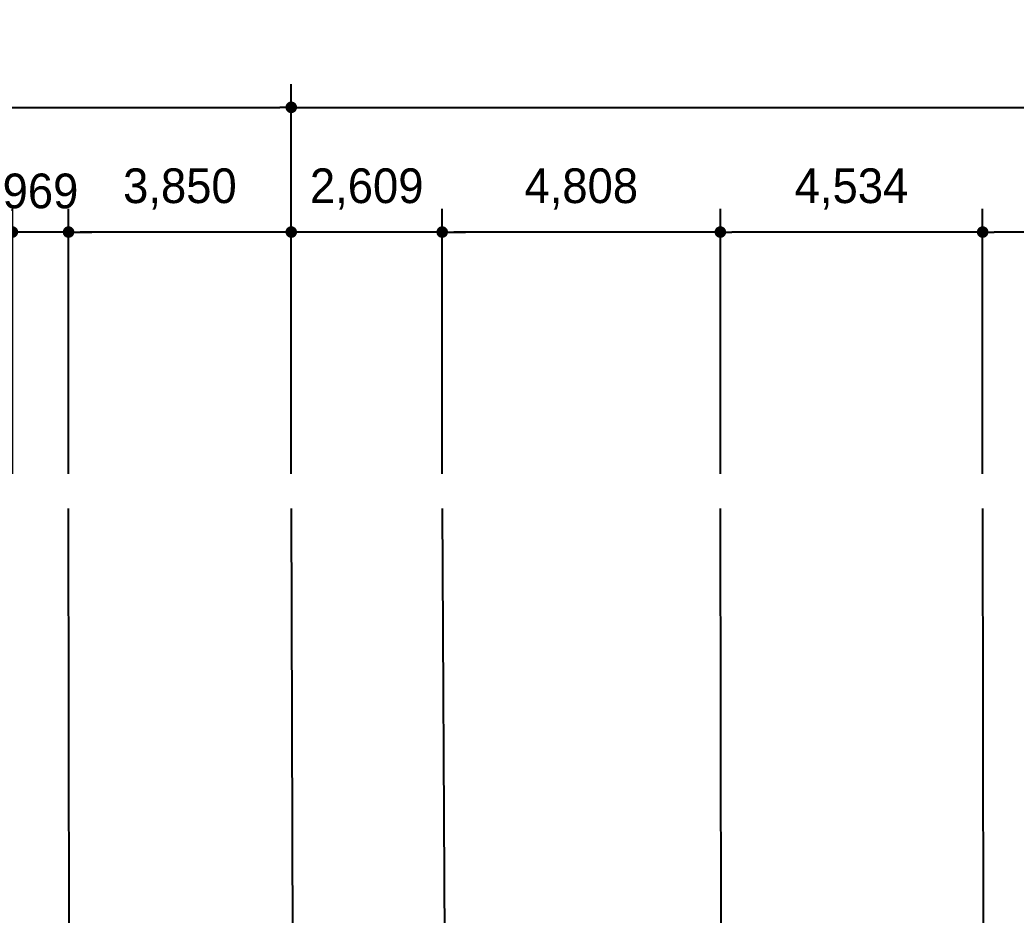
# Model space of a CAD drawing. Header units: millimetres. Extents: x 580267 to 706267, y 28800 to 115200.
# Drawn here: x 616614 to 633833, y 83357 to 98831 of the extents above; entities that cross this region are included whole.
import ezdxf

# ---------------------------------------------------------------- set-up
doc = ezdxf.new("R2010")
doc.units = ezdxf.units.MM
doc.header["$LTSCALE"] = 5
doc.layers.add('중심선', color=1, linetype='Continuous')
doc.layers.add('치수', color=7, linetype='Continuous')
doc.styles.get("Standard").update_dxf_attribs({"font": 'Gulim.ttf'})
doc.dimstyles.new('ISO-25', dxfattribs={"dimscale": 400, "dimtxt": 1.5, "dimasz": 0.5, "dimexe": 1, "dimexo": 1.5, "dimgap": 1, "dimtad": 1, "dimdec": 0, "dimlunit": 6, "dimtxsty": 'Standard', "dimblk": 'DOT', "dimcen": 0, "dimclrd": 256, "dimclre": 256, "dimclrt": 7, "dimadec": 0, "dimazin": 0, "dimtfac": 1, "dimtdec": 0, "dimtix": 1, "dimtmove": 0, "dimatfit": 3, "dimfxl": 1.25, "dimlwd": -1, "dimlwe": -1, "dimarcsym": 0})

# ---------------------------------------------------------------- blocks, each defined once
blk = doc.blocks.new('_Dot')
at = {"color": 0, "linetype": 'ByBlock', "lineweight": -2}
blk.add_line((-0.5, 0), (-1, 0), dxfattribs=at)
at = {"color": 0, "linetype": 'ByBlock', "const_width": 0.5}
blk.add_lwpolyline([(-0.25, 0, 1), (0.25, 0, 1)], format="xyb", close=True, dxfattribs=at)
blk = doc.blocks.new('*D5')
at = {"layer": 'Defpoints', "color": 0}
for p in [(616484, 95164), (616484, 90383), (617454, 90383)]:
    blk.add_point(p, dxfattribs=at)
at = {"layer": '치수'}
for p, q in [((616484, 90983), (616484, 95564)), ((617454, 90983), (617454, 95564)), ((616284, 95164), (616084, 95164)), ((617454, 95164), (616484, 95164)), ((617654, 95164), (617854, 95164))]:
    blk.add_line(p, q, dxfattribs=at)
at = {"layer": '치수', "xscale": 200, "yscale": 200, "zscale": 200}
blk.add_blockref('_Dot', (616484, 95164), dxfattribs=at)
at = {"layer": '치수', "xscale": 200, "yscale": 200, "zscale": 200, "rotation": 180}
blk.add_blockref('_Dot', (617454, 95164), dxfattribs=at)
at = {"layer": '치수', "color": 7, "insert": (616969, 95871), "char_height": 600, "attachment_point": 5}
blk.add_mtext('969', dxfattribs=at)
blk = doc.blocks.new('*D6')
at = {"layer": 'Defpoints', "color": 0}
for p in [(617454, 95164), (617454, 90383), (621304, 90383)]:
    blk.add_point(p, dxfattribs=at)
at = {"layer": '치수'}
for p, q in [((617454, 90983), (617454, 95564)), ((621304, 90983), (621304, 95564)), ((621104, 95164), (617654, 95164))]:
    blk.add_line(p, q, dxfattribs=at)
at = {"layer": '치수', "xscale": 200, "yscale": 200, "zscale": 200, "rotation": 180}
blk.add_blockref('_Dot', (617454, 95164), dxfattribs=at)
at = {"layer": '치수', "xscale": 200, "yscale": 200, "zscale": 200}
blk.add_blockref('_Dot', (621304, 95164), dxfattribs=at)
at = {"layer": '치수', "color": 7, "insert": (619379, 95909), "char_height": 600, "attachment_point": 5}
blk.add_mtext('3,850', dxfattribs=at)
blk = doc.blocks.new('*D7')
at = {"layer": 'Defpoints', "color": 0}
for p in [(621304, 95164), (621304, 90383), (623913, 90383)]:
    blk.add_point(p, dxfattribs=at)
at = {"layer": '치수'}
for p, q in [((621304, 90983), (621304, 95564)), ((623913, 90983), (623913, 95564)), ((621104, 95164), (620904, 95164)), ((623913, 95164), (621304, 95164)), ((624113, 95164), (624313, 95164))]:
    blk.add_line(p, q, dxfattribs=at)
at = {"layer": '치수', "xscale": 200, "yscale": 200, "zscale": 200}
blk.add_blockref('_Dot', (621304, 95164), dxfattribs=at)
at = {"layer": '치수', "xscale": 200, "yscale": 200, "zscale": 200, "rotation": 180}
blk.add_blockref('_Dot', (623913, 95164), dxfattribs=at)
at = {"layer": '치수', "color": 7, "insert": (622608, 95909), "char_height": 600, "attachment_point": 5}
blk.add_mtext('2,609', dxfattribs=at)
blk = doc.blocks.new('*D8')
at = {"layer": 'Defpoints', "color": 0}
for p in [(623913, 95164), (623913, 90383), (628721, 90383)]:
    blk.add_point(p, dxfattribs=at)
at = {"layer": '치수'}
for p, q in [((623913, 90983), (623913, 95564)), ((628721, 90983), (628721, 95564)), ((628521, 95164), (624113, 95164))]:
    blk.add_line(p, q, dxfattribs=at)
at = {"layer": '치수', "xscale": 200, "yscale": 200, "zscale": 200, "rotation": 180}
blk.add_blockref('_Dot', (623913, 95164), dxfattribs=at)
at = {"layer": '치수', "xscale": 200, "yscale": 200, "zscale": 200}
blk.add_blockref('_Dot', (628721, 95164), dxfattribs=at)
at = {"layer": '치수', "color": 7, "insert": (626317, 95909), "char_height": 600, "attachment_point": 5}
blk.add_mtext('4,808', dxfattribs=at)
blk = doc.blocks.new('*D9')
at = {"layer": 'Defpoints', "color": 0}
for p in [(628721, 95164), (628721, 90383), (633255, 90383)]:
    blk.add_point(p, dxfattribs=at)
at = {"layer": '치수'}
for p, q in [((628721, 90983), (628721, 95564)), ((633255, 90983), (633255, 95564)), ((633055, 95164), (628921, 95164))]:
    blk.add_line(p, q, dxfattribs=at)
at = {"layer": '치수', "xscale": 200, "yscale": 200, "zscale": 200, "rotation": 180}
blk.add_blockref('_Dot', (628721, 95164), dxfattribs=at)
at = {"layer": '치수', "xscale": 200, "yscale": 200, "zscale": 200}
blk.add_blockref('_Dot', (633255, 95164), dxfattribs=at)
at = {"layer": '치수', "color": 7, "insert": (630988, 95909), "char_height": 600, "attachment_point": 5}
blk.add_mtext('4,534', dxfattribs=at)
blk = doc.blocks.new('*D10')
at = {"layer": 'Defpoints', "color": 0}
for p in [(633255, 95164), (633255, 90383), (637756, 90383)]:
    blk.add_point(p, dxfattribs=at)
at = {"layer": '치수'}
for p, q in [((633255, 90983), (633255, 95564)), ((637756, 90983), (637756, 95564)), ((637556, 95164), (633455, 95164))]:
    blk.add_line(p, q, dxfattribs=at)
at = {"layer": '치수', "xscale": 200, "yscale": 200, "zscale": 200, "rotation": 180}
blk.add_blockref('_Dot', (633255, 95164), dxfattribs=at)
at = {"layer": '치수', "xscale": 200, "yscale": 200, "zscale": 200}
blk.add_blockref('_Dot', (637756, 95164), dxfattribs=at)
at = {"layer": '치수', "color": 7, "insert": (635506, 95909), "char_height": 600, "attachment_point": 5}
blk.add_mtext('4,501', dxfattribs=at)
blk = doc.blocks.new('*D59')
at = {"layer": 'Defpoints', "color": 0}
for p in [(655801, 97320), (621304, 90383), (655801, 90383)]:
    blk.add_point(p, dxfattribs=at)
at = {"layer": '치수'}
for p, q in [((621304, 90983), (621304, 97720)), ((655801, 90983), (655801, 97720)), ((621504, 97320), (655601, 97320))]:
    blk.add_line(p, q, dxfattribs=at)
at = {"layer": '치수', "xscale": 200, "yscale": 200, "zscale": 200, "rotation": 180}
blk.add_blockref('_Dot', (621304, 97320), dxfattribs=at)
at = {"layer": '치수', "xscale": 200, "yscale": 200, "zscale": 200}
blk.add_blockref('_Dot', (655801, 97320), dxfattribs=at)
at = {"layer": '치수', "color": 7, "insert": (638552, 98065), "char_height": 600, "attachment_point": 5}
blk.add_mtext('34,497', dxfattribs=at)
blk = doc.blocks.new('*D60')
at = {"layer": 'Defpoints', "color": 0}
for p in [(621304, 97320), (607201, 90383), (621304, 90383)]:
    blk.add_point(p, dxfattribs=at)
at = {"layer": '치수'}
for p, q in [((607201, 90983), (607201, 97720)), ((621304, 90983), (621304, 97720)), ((607401, 97320), (621104, 97320))]:
    blk.add_line(p, q, dxfattribs=at)
at = {"layer": '치수', "xscale": 200, "yscale": 200, "zscale": 200, "rotation": 180}
blk.add_blockref('_Dot', (607201, 97320), dxfattribs=at)
at = {"layer": '치수', "xscale": 200, "yscale": 200, "zscale": 200}
blk.add_blockref('_Dot', (621304, 97320), dxfattribs=at)
at = {"layer": '치수', "color": 7, "insert": (614253, 98065), "char_height": 600, "attachment_point": 5}
blk.add_mtext('14,102', dxfattribs=at)
blk = doc.blocks.new('*D61')
at = {"layer": 'Defpoints', "color": 0}
for p in [(683691, 99477), (607157, 90383), (683691, 90383)]:
    blk.add_point(p, dxfattribs=at)
at = {"layer": '치수'}
for p, q in [((607157, 90983), (607157, 99877)), ((683691, 90983), (683691, 99877)), ((607357, 99477), (683491, 99477))]:
    blk.add_line(p, q, dxfattribs=at)
at = {"layer": '치수', "xscale": 200, "yscale": 200, "zscale": 200, "rotation": 180}
blk.add_blockref('_Dot', (607157, 99477), dxfattribs=at)
at = {"layer": '치수', "xscale": 200, "yscale": 200, "zscale": 200}
blk.add_blockref('_Dot', (683691, 99477), dxfattribs=at)
at = {"layer": '치수', "color": 7, "insert": (645424, 100222), "char_height": 600, "attachment_point": 5}
blk.add_mtext('76,534', dxfattribs=at)

msp = doc.modelspace()

# ---------------------------------------------------------------- linework, layer by layer
at = {"layer": '중심선'}
for p, q in [((617477.4, 71590.1), (617453.5, 90383)), ((621303.7, 90383), (621352.2, 71587.4)), ((623912.8, 90383), (624031.4, 67883.1)), ((628771.6, 67895.9), (628721.3, 90383)), ((633305.6, 67908.1), (633255.3, 90383))]:
    msp.add_line(p, q, dxfattribs=at)

# ---------------------------------------------------------------- dimensions: what is measured, and where the dimension line sits
at = {"layer": '치수'}
for base, p1, p2, picture, middle in [((683690.7, 99476.6), (607157, 90383), (683690.7, 90383.4), '*D61', (645423.8, 100221.7)), ((621303.7, 97320.1), (607201.5, 90382.8), (621303.7, 90383), '*D60', (614252.6, 98065.2)), ((655801.1, 97320.1), (621303.7, 90382.6), (655801.1, 90383), '*D59', (638552.4, 98065.2))]:
    dim = msp.add_linear_dim(base=base, p1=p1, p2=p2, dimstyle='ISO-25', dxfattribs=at)
    dim.commit()
    dim.dimension.update_dxf_attribs({"geometry": picture, "text_midpoint": middle})
for base, p1, p2, picture, middle in [((616484.1, 95163.8), (617453.5, 90383), (616484.1, 90383), '*D5', (616968.8, 95871.4)), ((617453.5, 95163.8), (621303.7, 90383), (617453.5, 90383), '*D6', (619378.6, 95908.5)), ((621303.7, 95163.8), (623912.8, 90383), (621303.7, 90383), '*D7', (622608.3, 95908.5)), ((623912.7973, 95163.7739), (628721.2634, 90383.0437), (623912.7973, 90383.0437), '*D8', (626317.0303, 95908.9137)), ((628721.3, 95163.8), (633255.3, 90383), (628721.3, 90383), '*D9', (630988.3, 95908.9)), ((633255.3, 95163.8), (637756.3, 90383), (633255.3, 90383), '*D10', (635505.8, 95908.9))]:
    dim = msp.add_linear_dim(base=base, p1=p1, p2=p2, angle=180, dimstyle='ISO-25', dxfattribs=at)
    dim.commit()
    dim.dimension.update_dxf_attribs({"geometry": picture, "text_midpoint": middle})

doc.saveas('drawing.dxf')
